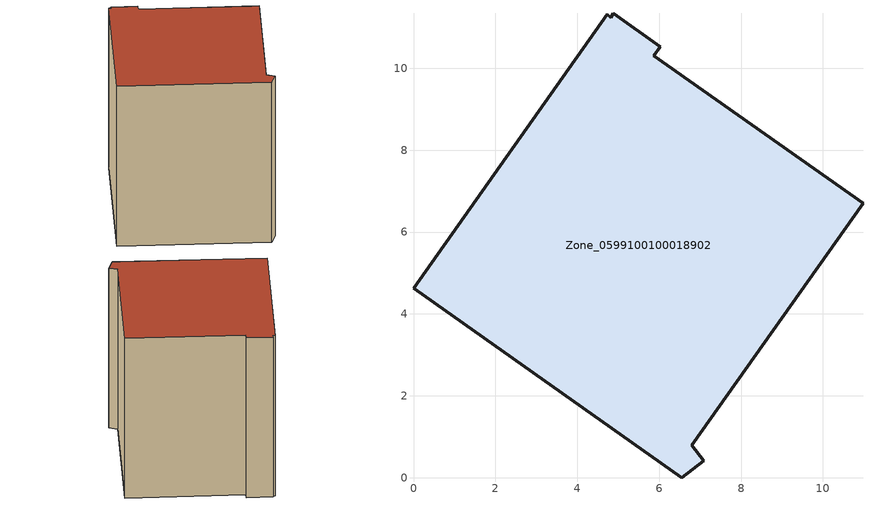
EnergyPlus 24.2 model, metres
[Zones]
Zone_0599100100018902
 floor ground (C_G): 4.81,11.23 4.88,11.35 6.03,10.53 5.87,10.31 10.98,6.7 6.79,0.79 7.09,0.41 6.55,0 0,4.63 4.73,11.31 z5.51
 wall outside (C_F): 6.55,0 7.09,0.41 6.79,0.79 10.98,6.7 5.87,10.31 6.03,10.53 4.88,11.35 4.81,11.23 4.73,11.31 0,4.63 6.55,0 z5.51:14.99
 roof outside (C_R): 4.73,11.31 0,4.63 6.55,0 7.09,0.41 6.79,0.79 10.98,6.7 5.87,10.31 6.03,10.53 4.88,11.35 4.81,11.23 z14.99
[BUILDING]
Pand.0599100100018902: North Axis=0; Terrain=City; Loads Convergence Tolerance Value=0.04; Temperature Convergence Tolerance Value=0.4; Solar Distribution=FullExterior; Maximum Number of Warmup Days=25; Minimum Number of Warmup Days=1
[Site:Location]
Rotterdam.The.Hague.AP_ZH_NLD Design_Conditions: Latitude=51.96; Longitude=4.45; Time Zone=1; Elevation=-4.5
[SITE:GROUNDTEMPERATURE:BUILDINGSURFACE]
18, 18, 18, 18, 18, 18, 18, 18, 18, 18, 18, 18
[MATERIAL] Thermal Absorptance=0.9; Solar Absorptance=0.7; Visible Absorptance=0.7
Name | Roughness | Thickness | Conductivity | Density | Specific Heat
G.TC.2015-2018 | MediumSmooth | 0.15 | 0.0428571 | 540 | 1210
F.TC.2015-2018 | Rough | 0.3 | 0.0666667 | 1920 | 840
R.TC.2015-2018 | MediumRough | 0.2 | 0.0333333 | 1500 | 1000
[CONSTRUCTION]
C_G: G.TC.2015-2018
C_F: F.TC.2015-2018
C_R: R.TC.2015-2018
[ZONE]
Zone_0599100100018902: Type=1; Multiplier=1; Ceiling Height=Autocalculate; Volume=Autocalculate; Floor Area=autocalculate; Part of Total Floor Area=Yes
[ZONEINFILTRATION:DESIGNFLOWRATE]
Infil_Zone_0599100100018902: Zone or ZoneList or Space or SpaceList=Zone_0599100100018902; Schedule=AlwaysOn; Design Flow Rate Calculation Method=Flow/Area; Flow Rate per Floor Area=0.0015; Constant Term Coefficient=1; Temperature Term Coefficient=0; Velocity Term Coefficient=0; Velocity Squared Term Coefficient=0
[HVACTEMPLATE:ZONE:IDEALLOADSAIRSYSTEM]
Zone_0599100100018902: Maximum Heating Supply Air Temperature=50; Minimum Cooling Supply Air Temperature=13; Maximum Heating Supply Air Humidity Ratio=0.0156; Minimum Cooling Supply Air Humidity Ratio=0.0077; Heating Limit=NoLimit; Cooling Limit=NoLimit; Dehumidification Control Type=ConstantSensibleHeatRatio; Cooling Sensible Heat Ratio=0.7; Dehumidification Setpoint=60; Humidification Control Type=None; Humidification Setpoint=30; Outdoor Air Method=None; Outdoor Air Flow Rate per Person=0.00944; Outdoor Air Flow Rate per Zone Floor Area=0; Outdoor Air Flow Rate per Zone=0; Demand Controlled Ventilation Type=None; Outdoor Air Economizer Type=NoEconomizer; Heat Recovery Type=None; Sensible Heat Recovery Effectiveness=0.7; Latent Heat Recovery Effectiveness=0.65
[ZONECONTROL:THERMOSTAT]
ThermostatControl_Zone_0599100100018902: Zone or ZoneList=Zone_0599100100018902; Control Type Schedule=DualSetpointControlType; Control 1=Thermostat_Zone_0599100100018902; Temperature Difference Between Cutout And Setpoint=0
[THERMOSTATSETPOINT:DUALSETPOINT]
Thermostat_Zone_0599100100018902: Heating Setpoint Temperature Schedule=HeatingSetpoint_Zone_0599100100018902; Cooling Setpoint Temperature Schedule=CoolingSetpoint_Zone_0599100100018902
[SCHEDULE:COMPACT]
HeatingSetpoint_Zone_0599100100018902: Through: 12/31, For: AllDays, Until: 24:00, 21
CoolingSetpoint_Zone_0599100100018902: Through: 12/31, For: AllDays, Until: 24:00, 24
DualSetpointControlType: Through: 12/31, For: AllDays, Until: 24:00, 4
AlwaysOn: Through: 12/31, For: AllDays, Until: 24:00, 1
